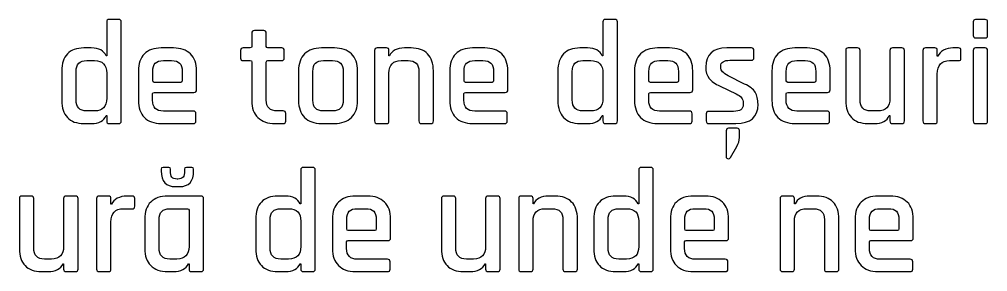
# Model space of a CAD drawing. Extents: x 5 to 177, y 88 to 167.
# Drawn here: x 146.49 to 176.49, y 137.84 to 145.65 of the extents above; entities that cross this region are included whole.
import ezdxf

# ---------------------------------------------------------------- set-up
doc = ezdxf.new("R2010")
doc.units = 0
doc.layers.add('Layer_1', color=7, linetype='CONTINUOUS')

msp = doc.modelspace()

# ---------------------------------------------------------------- linework, layer by layer
at = {"layer": 'Layer_1', "color": 7}
for points in [[(149.196888, 145.574546), (149.196888, 144.524482), (149.178699, 144.524482)], [(149.568408, 145.652821), (149.275159, 145.652821), (149.275159, 145.652821)], [(149.646129, 142.506483), (149.646129, 145.574546)], [(164.568629, 145.574546), (164.568629, 144.524482), (164.550437, 144.524482)], [(164.9407, 145.652821), (164.646901, 145.652821), (164.646901, 145.652821)], [(165.018421, 142.506483), (165.018421, 145.574546)], [(176.043277, 145.574546), (176.043277, 145.157278)], [(176.414797, 145.647859), (176.11659, 145.647859), (176.11659, 145.647859)], [(176.488107, 145.157278), (176.488107, 145.574546)], [(153.690947, 145.22618), (153.690947, 144.81332)], [(154.063017, 145.303901), (153.773629, 145.303901), (153.773629, 145.303901)], [(154.140188, 144.81332), (154.140188, 145.22618)], [(176.11659, 145.079557), (176.414797, 145.079557)], [(148.720088, 144.767569), (148.48582, 144.767569)], [(151.264496, 144.767569), (150.889118, 144.767569), (150.889118, 144.767569)], [(153.346988, 144.689297), (153.346988, 144.451172)], [(153.645195, 144.767569), (153.424709, 144.767569)], [(154.617539, 144.767569), (154.190898, 144.767569)], [(154.699671, 144.451172), (154.699671, 144.689297)], [(156.254648, 144.767569), (155.850607, 144.767569), (155.850607, 144.767569)], [(157.497639, 144.689297), (157.497639, 142.506483)], [(157.864198, 144.767569), (157.57536, 144.767569), (157.57536, 144.767569)], [(157.960108, 144.524482), (157.942469, 144.524482), (157.942469, 144.689297)], [(158.625424, 144.767569), (158.423681, 144.767569)], [(160.90911, 144.767569), (160.533182, 144.767569), (160.533182, 144.767569)], [(164.091826, 144.767569), (163.858112, 144.767569)], [(166.636787, 144.767569), (166.260859, 144.767569), (166.260859, 144.767569)], [(169.17293, 144.767569), (168.411703, 144.767569), (168.411703, 144.767569)], [(169.246242, 144.46495), (169.246242, 144.689297)], [(170.892721, 144.767569), (170.517343, 144.767569), (170.517343, 144.767569)], [(172.090512, 144.689297), (172.090512, 143.139279)], [(172.45707, 144.767569), (172.167683, 144.767569), (172.167683, 144.767569)], [(172.534792, 143.158019), (172.534792, 144.689297)], [(173.461384, 144.689297), (173.461384, 143.208181)], [(173.827942, 144.767569), (173.539658, 144.767569)], [(173.911175, 142.506483), (173.911175, 144.689297)], [(174.483889, 144.689297), (174.483889, 142.506483)], [(174.850998, 144.767569), (174.56216, 144.767569), (174.56216, 144.767569)], [(174.946908, 144.515112), (174.929269, 144.515112), (174.929269, 144.689297)], [(175.584666, 144.767569), (175.414892, 144.767569)], [(175.662937, 144.451172), (175.662937, 144.689297)], [(176.043277, 144.689848), (176.043277, 142.506483)], [(176.409835, 144.767569), (176.11659, 144.767569), (176.11659, 144.767569)], [(176.488107, 142.506483), (176.488107, 144.689848)], [(148.577873, 144.377859), (148.820959, 144.377859)], [(148.577873, 144.377859), (148.577873, 144.377859)], [(150.953061, 144.377859), (151.205517, 144.377859)], [(150.953061, 144.377859), (150.953061, 144.377859)], [(153.424709, 144.377859), (153.645195, 144.377859)], [(153.690947, 144.331558), (153.690947, 143.13046)], [(154.140188, 143.15306), (154.140188, 144.331558)], [(154.190898, 144.377859), (154.617539, 144.377859)], [(155.9151, 144.377859), (156.194565, 144.377859)], [(155.9151, 144.377859), (155.9151, 144.377859)], [(158.318398, 144.377859), (158.533372, 144.377859)], [(160.597675, 144.377859), (160.849578, 144.377859)], [(160.597675, 144.377859), (160.597675, 144.377859)], [(163.949614, 144.377859), (164.193251, 144.377859)], [(163.949614, 144.377859), (163.949614, 144.377859)], [(166.325352, 144.377859), (166.577258, 144.377859)], [(166.325352, 144.377859), (166.325352, 144.377859)], [(168.503755, 144.386679), (169.17293, 144.386679)], [(170.581286, 144.377859), (170.833742, 144.377859)], [(170.581286, 144.377859), (170.581286, 144.377859)], [(175.309609, 144.377859), (175.584666, 144.377859)], [(147.802865, 144.056501), (147.802865, 143.139279)], [(148.247695, 143.158019), (148.247695, 144.038312)], [(149.196888, 143.9876), (149.196888, 143.208181)], [(150.17805, 144.056501), (150.17805, 143.139279)], [(150.622881, 143.749475), (150.622881, 144.04272)], [(151.535694, 144.04272), (151.535694, 143.749475)], [(151.980525, 143.473868), (151.980525, 144.056501)], [(155.14009, 144.056501), (155.14009, 143.139279)], [(155.584923, 143.15306), (155.584923, 144.04272)], [(156.524743, 144.04272), (156.524743, 143.15306)], [(156.970126, 143.139279), (156.970126, 144.056501)], [(157.942469, 142.506483), (157.942469, 143.98815)], [(158.868511, 144.038312), (158.868511, 142.506483)], [(159.318302, 142.506483), (159.318302, 144.056501)], [(159.822114, 144.056501), (159.822114, 143.139279)], [(160.266944, 143.749475), (160.266944, 144.04272)], [(161.179758, 144.04272), (161.179758, 143.749475)], [(161.624589, 143.473868), (161.624589, 144.056501)], [(163.175157, 144.056501), (163.175157, 143.139279)], [(163.619987, 143.158019), (163.619987, 144.038312)], [(164.568629, 143.9876), (164.568629, 143.208181)], [(165.550342, 144.056501), (165.550342, 143.139279)], [(165.995175, 143.749475), (165.995175, 144.04272)], [(166.907436, 144.04272), (166.907436, 143.749475)], [(167.352266, 143.473868), (167.352266, 144.056501)], [(168.219326, 144.162335), (168.219326, 144.212494)], [(169.806276, 144.056501), (169.806276, 143.139279)], [(170.251106, 143.749475), (170.251106, 144.04272)], [(171.16392, 144.04272), (171.16392, 143.749475)], [(171.60875, 143.473868), (171.60875, 144.056501)], [(151.489943, 143.703173), (150.668632, 143.703173)], [(161.134007, 143.703173), (160.313246, 143.703173)], [(166.861685, 143.703173), (166.040923, 143.703173)], [(168.957955, 143.648603), (168.453043, 143.905467)], [(171.117618, 143.703173), (170.296857, 143.703173)], [(174.929269, 142.506483), (174.929269, 143.960591)], [(150.668632, 143.391735), (151.897842, 143.391735)], [(160.313246, 143.391735), (161.541906, 143.391735)], [(166.040923, 143.391735), (167.270134, 143.391735)], [(168.201137, 143.584109), (168.701091, 143.345984)], [(170.296857, 143.391735), (171.526067, 143.391735)], [(150.617922, 143.148649), (150.617922, 143.345984)], [(160.262536, 143.148649), (160.262536, 143.345984)], [(165.990214, 143.148649), (165.990214, 143.345984)], [(170.246147, 143.148649), (170.246147, 143.345984)], [(148.820959, 142.818472), (148.577873, 142.818472)], [(151.879653, 142.81351), (150.953061, 142.81351)], [(154.66329, 142.818472), (154.484146, 142.818472)], [(156.194565, 142.818472), (155.9151, 142.818472)], [(161.523714, 142.81351), (160.597675, 142.81351)], [(164.193251, 142.818472), (163.949614, 142.818472)], [(167.251394, 142.81351), (166.325352, 142.81351)], [(168.617855, 142.804691), (167.847809, 142.804691)], [(168.916615, 143.065966), (168.916615, 143.010845)], [(171.507878, 142.81351), (170.581286, 142.81351)], [(173.085455, 142.818472), (172.865519, 142.818472)], [(149.178699, 142.671849), (149.196888, 142.671849), (149.196888, 142.506483)], [(151.962335, 142.502075), (151.962335, 142.731381)], [(154.745972, 142.502075), (154.745972, 142.7402)], [(161.606397, 142.502075), (161.606397, 142.731381)], [(164.550437, 142.671849), (164.568629, 142.671849), (164.568629, 142.506483)], [(167.334077, 142.502075), (167.334077, 142.731381)], [(167.770088, 142.731381), (167.770088, 142.506483)], [(171.590008, 142.502075), (171.590008, 142.731381)], [(173.442644, 142.671849), (173.461384, 142.671849), (173.461384, 142.506483)], [(148.48582, 142.428762), (148.720088, 142.428762)], [(149.275159, 142.428762), (149.568408, 142.428762)], [(150.889118, 142.428762), (151.879653, 142.428762)], [(154.415795, 142.428762), (154.66329, 142.428762)], [(155.850607, 142.428762), (156.254648, 142.428762)], [(157.57536, 142.428762), (157.864198, 142.428762)], [(158.946232, 142.428762), (159.23562, 142.428762)], [(160.533182, 142.428762), (161.523714, 142.428762)], [(163.858112, 142.428762), (164.091826, 142.428762)], [(164.646901, 142.428762), (164.9407, 142.428762)], [(166.260859, 142.428762), (167.251394, 142.428762)], [(167.847809, 142.428762), (168.691718, 142.428762)], [(168.389102, 142.203868), (168.389102, 141.410668)], [(168.723688, 142.281589), (168.462412, 142.281589), (168.462412, 142.281589)], [(168.797551, 141.992751), (168.797551, 142.208276)], [(170.517343, 142.428762), (171.507878, 142.428762)], [(172.773467, 142.428762), (172.980175, 142.428762)], [(173.539658, 142.428762), (173.827942, 142.428762)], [(174.56216, 142.428762), (174.850998, 142.428762)], [(176.121548, 142.428762), (176.414797, 142.428762)], [(168.517536, 141.378145), (168.714869, 141.717695)], [(150.884709, 141.011589), (150.884709, 140.960876)], [(151.118423, 141.06671), (150.944241, 141.06671), (150.944241, 141.06671)], [(151.173547, 140.965838), (151.173547, 141.011589)], [(151.609007, 141.011589), (151.609007, 140.965838)], [(151.833902, 141.06671), (151.664128, 141.06671)], [(151.889023, 140.960876), (151.889023, 141.011589)], [(155.208992, 140.988435), (155.208992, 139.938371), (155.190802, 139.938371)], [(155.581062, 141.06671), (155.287266, 141.06671), (155.287266, 141.06671)], [(155.658786, 137.920372), (155.658786, 140.988435)], [(165.678776, 140.988435), (165.678776, 139.938371), (165.660586, 139.938371)], [(166.050846, 141.06671), (165.757047, 141.06671), (165.757047, 141.06671)], [(166.128017, 137.920372), (166.128017, 140.988435)], [(151.402852, 140.70897), (151.375841, 140.70897)], [(151.32954, 140.474703), (151.449154, 140.474703)], [(146.491523, 140.103186), (146.491523, 138.553168)], [(146.858632, 140.181458), (146.569244, 140.181458), (146.569244, 140.181458)], [(146.935802, 138.571908), (146.935802, 140.103186)], [(147.862397, 140.103186), (147.862397, 138.62207)], [(148.229506, 140.181458), (147.940669, 140.181458)], [(148.312186, 137.920372), (148.312186, 140.103186)], [(148.885453, 140.103186), (148.885453, 137.920372)], [(149.252009, 140.181458), (148.963174, 140.181458), (148.963174, 140.181458)], [(149.348472, 139.929001), (149.330283, 139.929001), (149.330283, 140.103186)], [(149.98623, 140.181458), (149.816453, 140.181458)], [(150.063951, 139.865061), (150.063951, 140.103186)], [(152.113369, 140.181458), (151.086453, 140.181458), (151.086453, 140.181458)], [(152.196049, 137.920372), (152.196049, 140.103186)], [(154.732191, 140.181458), (154.498477, 140.181458)], [(157.277153, 140.181458), (156.901224, 140.181458), (156.901224, 140.181458)], [(159.565797, 140.103186), (159.565797, 138.553168)], [(159.932909, 140.181458), (159.643521, 140.181458), (159.643521, 140.181458)], [(160.01063, 138.571908), (160.01063, 140.103186)], [(160.936672, 140.103186), (160.936672, 138.62207)], [(161.303781, 140.181458), (161.014943, 140.181458)], [(161.386464, 137.920372), (161.386464, 140.103186)], [(161.959727, 140.103186), (161.959727, 137.920372)], [(162.326836, 140.181458), (162.037999, 140.181458), (162.037999, 140.181458)], [(162.422747, 139.938371), (162.404558, 139.938371), (162.404558, 140.103186)], [(163.087513, 140.181458), (162.886319, 140.181458)], [(165.201975, 140.181458), (164.967708, 140.181458)], [(167.746937, 140.181458), (167.371008, 140.181458), (167.371008, 140.181458)], [(170.058732, 140.103186), (170.058732, 137.920372)], [(170.425291, 140.181458), (170.136453, 140.181458), (170.136453, 140.181458)], [(170.521201, 139.938371), (170.503562, 139.938371), (170.503562, 140.103186)], [(171.18652, 140.181458), (170.984774, 140.181458)], [(173.470203, 140.181458), (173.094275, 140.181458), (173.094275, 140.181458)], [(149.71062, 139.791748), (149.98623, 139.791748)], [(151.150396, 139.791748), (151.696098, 139.791748)], [(151.150396, 139.791748), (151.150396, 139.791748)], [(154.58998, 139.791748), (154.833616, 139.791748)], [(154.58998, 139.791748), (154.58998, 139.791748)], [(156.965715, 139.791748), (157.217621, 139.791748)], [(156.965715, 139.791748), (156.965715, 139.791748)], [(162.780486, 139.791748), (162.996011, 139.791748)], [(165.059761, 139.791748), (165.302847, 139.791748)], [(165.059761, 139.791748), (165.059761, 139.791748)], [(167.435499, 139.791748), (167.687405, 139.791748)], [(167.435499, 139.791748), (167.435499, 139.791748)], [(170.879493, 139.791748), (171.094465, 139.791748)], [(173.158768, 139.791748), (173.410674, 139.791748)], [(173.158768, 139.791748), (173.158768, 139.791748)], [(151.746811, 139.745447), (151.746811, 138.62207)], [(149.330283, 137.920372), (149.330283, 139.37448)], [(150.375936, 139.47039), (150.375936, 138.553168)], [(150.820216, 138.571357), (150.820216, 139.452201)], [(153.815519, 139.47039), (153.815519, 138.553168)], [(154.260352, 138.571908), (154.260352, 139.452201)], [(155.208992, 139.401489), (155.208992, 138.62207)], [(156.190707, 139.47039), (156.190707, 138.553168)], [(156.635537, 139.163364), (156.635537, 139.456609)], [(157.547798, 139.456609), (157.547798, 139.163364)], [(157.992631, 138.887757), (157.992631, 139.47039)], [(162.404558, 137.920372), (162.404558, 139.402039)], [(163.33115, 139.452201), (163.33115, 137.920372)], [(163.780391, 137.920372), (163.780391, 139.47039)], [(164.284753, 139.47039), (164.284753, 138.553168)], [(164.729583, 138.571908), (164.729583, 139.452201)], [(165.678776, 139.401489), (165.678776, 138.62207)], [(166.659938, 139.47039), (166.659938, 138.553168)], [(167.104771, 139.163364), (167.104771, 139.456609)], [(168.017582, 139.456609), (168.017582, 139.163364)], [(168.462412, 138.887757), (168.462412, 139.47039)], [(170.503562, 137.920372), (170.503562, 139.402039)], [(171.429604, 139.452201), (171.429604, 137.920372)], [(171.879395, 137.920372), (171.879395, 139.47039)], [(172.383758, 139.47039), (172.383758, 138.553168)], [(172.828591, 139.163364), (172.828591, 139.456609)], [(173.740851, 139.456609), (173.740851, 139.163364)], [(174.185682, 138.887757), (174.185682, 139.47039)], [(157.502047, 139.117062), (156.681289, 139.117062)], [(167.971831, 139.117062), (167.151073, 139.117062)], [(173.6951, 139.117062), (172.874342, 139.117062)], [(156.630576, 138.562538), (156.630576, 138.759873)], [(156.681289, 138.805624), (157.910499, 138.805624)], [(167.10036, 138.562538), (167.10036, 138.759873)], [(167.151073, 138.805624), (168.37973, 138.805624)], [(172.823629, 138.562538), (172.823629, 138.759873)], [(172.874342, 138.805624), (174.103549, 138.805624)], [(147.486466, 138.23236), (147.266533, 138.23236)], [(147.844205, 138.085737), (147.862397, 138.085737), (147.862397, 137.920372)], [(151.370882, 138.23236), (151.150396, 138.23236)], [(151.728619, 138.085737), (151.746811, 138.085737), (151.746811, 137.920372)], [(154.833616, 138.23236), (154.58998, 138.23236)], [(155.190802, 138.085737), (155.208992, 138.085737), (155.208992, 137.920372)], [(157.891757, 138.227399), (156.965715, 138.227399)], [(157.974439, 137.915964), (157.974439, 138.145269)], [(160.561294, 138.23236), (160.340808, 138.23236)], [(160.91848, 138.085737), (160.936672, 138.085737), (160.936672, 137.920372)], [(165.302847, 138.23236), (165.059761, 138.23236)], [(165.660586, 138.085737), (165.678776, 138.085737), (165.678776, 137.920372)], [(168.361541, 138.227399), (167.435499, 138.227399)], [(168.444223, 137.915964), (168.444223, 138.145269)], [(174.08481, 138.227399), (173.158768, 138.227399)], [(174.167492, 137.915964), (174.167492, 138.145269)], [(147.175031, 137.842651), (147.381186, 137.842651)], [(147.940669, 137.842651), (148.229506, 137.842651)], [(148.963174, 137.842651), (149.252009, 137.842651)], [(151.086453, 137.842651), (151.265049, 137.842651)], [(151.824532, 137.842651), (152.113369, 137.842651)], [(154.498477, 137.842651), (154.732191, 137.842651)], [(155.287266, 137.842651), (155.581062, 137.842651)], [(156.901224, 137.842651), (157.891757, 137.842651)], [(160.249306, 137.842651), (160.45546, 137.842651)], [(161.014943, 137.842651), (161.303781, 137.842651)], [(162.037999, 137.842651), (162.326836, 137.842651)], [(163.408871, 137.842651), (163.697708, 137.842651)], [(164.967708, 137.842651), (165.201975, 137.842651)], [(165.757047, 137.842651), (166.050846, 137.842651)], [(167.371008, 137.842651), (168.361541, 137.842651)], [(170.136453, 137.842651), (170.425291, 137.842651)], [(171.507325, 137.842651), (171.796716, 137.842651)], [(173.094275, 137.842651), (174.08481, 137.842651)]]:
    msp.add_lwpolyline(points, dxfattribs=at)
for points in [[(149.275159, 145.652821), (149.222948, 145.652821), (149.196888, 145.626408), (149.196888, 145.574546)], [(149.646129, 145.574546), (149.646129, 145.626408), (149.619914, 145.652821), (149.568408, 145.652821)], [(164.646901, 145.652821), (164.59469, 145.652821), (164.568629, 145.626408), (164.568629, 145.574546)], [(165.018421, 145.574546), (165.018421, 145.626408), (164.992205, 145.652821), (164.9407, 145.652821)], [(176.11659, 145.647859), (176.067553, 145.647859), (176.043277, 145.623233), (176.043277, 145.574546)], [(176.488107, 145.574546), (176.488107, 145.623233), (176.46348, 145.647859), (176.414797, 145.647859)], [(153.773629, 145.303901), (153.718596, 145.303901), (153.690947, 145.278038), (153.690947, 145.22618)], [(154.140188, 145.22618), (154.140188, 145.278038), (154.114875, 145.303901), (154.063017, 145.303901)], [(176.043277, 145.157278), (176.043277, 145.105067), (176.067553, 145.079557), (176.11659, 145.079557)], [(176.414797, 145.079557), (176.46348, 145.079557), (176.488107, 145.105067), (176.488107, 145.157278)], [(147.979254, 144.584014), (147.861426, 144.4616), (147.802865, 144.285807), (147.802865, 144.056501)], [(148.48582, 144.767569), (148.265687, 144.767569), (148.097082, 144.706428), (147.979254, 144.584014)], [(149.178699, 144.524482), (149.108496, 144.686407), (148.95539, 144.767569), (148.720088, 144.767569)], [(150.889118, 144.767569), (150.662634, 144.767569), (150.487284, 144.705635), (150.363812, 144.58181)], [(151.792562, 144.58181), (151.666973, 144.705635), (151.490979, 144.767569), (151.264496, 144.767569)], [(153.424709, 144.767569), (153.372851, 144.767569), (153.346988, 144.741156), (153.346988, 144.689297)], [(153.690947, 144.81332), (153.690947, 144.782628), (153.675887, 144.767569), (153.645195, 144.767569)], [(154.190898, 144.767569), (154.157384, 144.767569), (154.140188, 144.782628), (154.140188, 144.81332)], [(154.699671, 144.689297), (154.699671, 144.741156), (154.672572, 144.767569), (154.617539, 144.767569)], [(155.850607, 144.767569), (155.624476, 144.767569), (155.449676, 144.705635), (155.325851, 144.58181)], [(156.779956, 144.58181), (156.652956, 144.705635), (156.477956, 144.767569), (156.254648, 144.767569)], [(157.57536, 144.767569), (157.523149, 144.767569), (157.497639, 144.741156), (157.497639, 144.689297)], [(157.942469, 144.689297), (157.942469, 144.741156), (157.915703, 144.767569), (157.864198, 144.767569)], [(158.423681, 144.767569), (158.188025, 144.767569), (158.033486, 144.686407), (157.960108, 144.524482)], [(159.139159, 144.584014), (159.01992, 144.706428), (158.848733, 144.767569), (158.625424, 144.767569)], [(159.318302, 144.056501), (159.318302, 144.285807), (159.258398, 144.4616), (159.139159, 144.584014)], [(160.533182, 144.767569), (160.306698, 144.767569), (160.131895, 144.705635), (160.008423, 144.58181)], [(161.436623, 144.58181), (161.311034, 144.705635), (161.135593, 144.767569), (160.90911, 144.767569)], [(163.351546, 144.584014), (163.233718, 144.4616), (163.175157, 144.285807), (163.175157, 144.056501)], [(163.858112, 144.767569), (163.637979, 144.767569), (163.469374, 144.706428), (163.351546, 144.584014)], [(164.550437, 144.524482), (164.480234, 144.686407), (164.327129, 144.767569), (164.091826, 144.767569)], [(166.260859, 144.767569), (166.034376, 144.767569), (165.859576, 144.705635), (165.736103, 144.58181)], [(167.1643, 144.58181), (167.038711, 144.705635), (166.863271, 144.767569), (166.636787, 144.767569)], [(168.411703, 144.767569), (167.974608, 144.767569), (167.756307, 144.570521), (167.756307, 144.176116)], [(169.246242, 144.689297), (169.246242, 144.741156), (169.221966, 144.767569), (169.17293, 144.767569)], [(170.517343, 144.767569), (170.29086, 144.767569), (170.115507, 144.705635), (169.992034, 144.58181)], [(171.420784, 144.58181), (171.295195, 144.705635), (171.119205, 144.767569), (170.892721, 144.767569)], [(172.167683, 144.767569), (172.115824, 144.767569), (172.090512, 144.741156), (172.090512, 144.689297)], [(172.534792, 144.689297), (172.534792, 144.741156), (172.508929, 144.767569), (172.45707, 144.767569)], [(173.539658, 144.767569), (173.487447, 144.767569), (173.461384, 144.741156), (173.461384, 144.689297)], [(173.911175, 144.689297), (173.911175, 144.741156), (173.883328, 144.767569), (173.827942, 144.767569)], [(174.56216, 144.767569), (174.509949, 144.767569), (174.483889, 144.741156), (174.483889, 144.689297)], [(174.929269, 144.689297), (174.929269, 144.741156), (174.902503, 144.767569), (174.850998, 144.767569)], [(175.12385, 144.698667), (175.036714, 144.652806), (174.9776, 144.591312), (174.946908, 144.515112)], [(175.414892, 144.767569), (175.307648, 144.767569), (175.211339, 144.744528), (175.12385, 144.698667)], [(175.662937, 144.689297), (175.662937, 144.741156), (175.636524, 144.767569), (175.584666, 144.767569)], [(176.11659, 144.767569), (176.067553, 144.767569), (176.043277, 144.741706), (176.043277, 144.689848)], [(176.488107, 144.689848), (176.488107, 144.741706), (176.461694, 144.767569), (176.409835, 144.767569)], [(148.247695, 144.038312), (148.247695, 144.264443), (148.35774, 144.377859), (148.577873, 144.377859)], [(148.820959, 144.377859), (149.071432, 144.377859), (149.196888, 144.247597), (149.196888, 143.9876)], [(150.363812, 144.58181), (150.239634, 144.457985), (150.17805, 144.282985), (150.17805, 144.056501)], [(150.622881, 144.04272), (150.622883, 144.159137), (150.648944, 144.243759), (150.701155, 144.297381)], [(150.701155, 144.297381), (150.753013, 144.35065), (150.836997, 144.377859), (150.953061, 144.377859)], [(151.205517, 144.377859), (151.321934, 144.377859), (151.405565, 144.35065), (151.457423, 144.297381)], [(151.457423, 144.297381), (151.509281, 144.243759), (151.535694, 144.159137), (151.535694, 144.04272)], [(151.980525, 144.056501), (151.980525, 144.282985), (151.917798, 144.457985), (151.792562, 144.58181)], [(153.346988, 144.451172), (153.346988, 144.423656), (153.352037, 144.40423), (153.362973, 144.393294)], [(153.362973, 144.393294), (153.373557, 144.382711), (153.39437, 144.377859), (153.424709, 144.377859)], [(153.645195, 144.377859), (153.675887, 144.377859), (153.690947, 144.36225), (153.690947, 144.331558)], [(154.140188, 144.331558), (154.140188, 144.36225), (154.157384, 144.377859), (154.190898, 144.377859)], [(154.617539, 144.377859), (154.672572, 144.377859), (154.699671, 144.402136), (154.699671, 144.451172)], [(155.325851, 144.58181), (155.202026, 144.457632), (155.14009, 144.282632), (155.14009, 144.056501)], [(155.584923, 144.04272), (155.584923, 144.158784), (155.610786, 144.244111), (155.662644, 144.297381)], [(155.662644, 144.297381), (155.714855, 144.351003), (155.799036, 144.377859), (155.9151, 144.377859)], [(156.194565, 144.377859), (156.414699, 144.377859), (156.524743, 144.266029), (156.524743, 144.04272)], [(156.970126, 144.056501), (156.970126, 144.282632), (156.906956, 144.457632), (156.779956, 144.58181)], [(157.942469, 143.98815), (157.942469, 144.248147), (158.067573, 144.377859), (158.318398, 144.377859)], [(158.533372, 144.377859), (158.75668, 144.377859), (158.868511, 144.264443), (158.868511, 144.038312)], [(160.008423, 144.58181), (159.884245, 144.457985), (159.822114, 144.282985), (159.822114, 144.056501)], [(160.266944, 144.04272), (160.266944, 144.159137), (160.293005, 144.243759), (160.345216, 144.297381)], [(160.345216, 144.297381), (160.397074, 144.35065), (160.481611, 144.377859), (160.597675, 144.377859)], [(160.849578, 144.377859), (160.965995, 144.377859), (161.050176, 144.35065), (161.102034, 144.297381)], [(161.102034, 144.297381), (161.153893, 144.243759), (161.179758, 144.159137), (161.179758, 144.04272)], [(161.624589, 144.056501), (161.624589, 144.282985), (161.561859, 144.457985), (161.436623, 144.58181)], [(163.619987, 144.038312), (163.619987, 144.264443), (163.729481, 144.377859), (163.949614, 144.377859)], [(164.193251, 144.377859), (164.443723, 144.377859), (164.568629, 144.247597), (164.568629, 143.9876)], [(165.736103, 144.58181), (165.611926, 144.457985), (165.550342, 144.282985), (165.550342, 144.056501)], [(165.995175, 144.04272), (165.995175, 144.159137), (166.020685, 144.243759), (166.072896, 144.297381)], [(166.072896, 144.297381), (166.124755, 144.35065), (166.209289, 144.377859), (166.325352, 144.377859)], [(166.577258, 144.377859), (166.693675, 144.377859), (166.777856, 144.35065), (166.829715, 144.297381)], [(166.829715, 144.297381), (166.881573, 144.243759), (166.907436, 144.159137), (166.907436, 144.04272)], [(167.352266, 144.056501), (167.352266, 144.282985), (167.289536, 144.457985), (167.1643, 144.58181)], [(168.219326, 144.212494), (168.219326, 144.264352), (168.243956, 144.306621), (168.292639, 144.338724)], [(168.292639, 144.338724), (168.341675, 144.370474), (168.41168, 144.386679), (168.503755, 144.386679)], [(169.17293, 144.386679), (169.221966, 144.386679), (169.246242, 144.413092), (169.246242, 144.46495)], [(169.992034, 144.58181), (169.867857, 144.457985), (169.806276, 144.282985), (169.806276, 144.056501)], [(170.251106, 144.04272), (170.251106, 144.159137), (170.276616, 144.243759), (170.328827, 144.297381)], [(170.328827, 144.297381), (170.380685, 144.35065), (170.465222, 144.377859), (170.581286, 144.377859)], [(170.833742, 144.377859), (170.950159, 144.377859), (171.033787, 144.35065), (171.085645, 144.297381)], [(171.085645, 144.297381), (171.137504, 144.243759), (171.16392, 144.159137), (171.16392, 144.04272)], [(171.60875, 144.056501), (171.60875, 144.282985), (171.54602, 144.457985), (171.420784, 144.58181)], [(174.929269, 143.960591), (174.929269, 144.238577), (175.055609, 144.377859), (175.309609, 144.377859)], [(175.584666, 144.377859), (175.636524, 144.368687), (175.662937, 144.392964), (175.662937, 144.451172)], [(167.756307, 144.176116), (167.756307, 144.032182), (167.791034, 143.915743), (167.86159, 143.827196)], [(168.453043, 143.905467), (168.297468, 143.978845), (168.219326, 144.064615), (168.219326, 144.162335)], [(150.668632, 143.703173), (150.63794, 143.703173), (150.622881, 143.718783), (150.622881, 143.749475)], [(151.535694, 143.749475), (151.535694, 143.718783), (151.520282, 143.703173), (151.489943, 143.703173)], [(160.313246, 143.703173), (160.282554, 143.703173), (160.266944, 143.718783), (160.266944, 143.749475)], [(161.179758, 143.749475), (161.179758, 143.718783), (161.164346, 143.703173), (161.134007, 143.703173)], [(166.040923, 143.703173), (166.010232, 143.703173), (165.995175, 143.718783), (165.995175, 143.749475)], [(166.907436, 143.749475), (166.907436, 143.718783), (166.892024, 143.703173), (166.861685, 143.703173)], [(167.86159, 143.827196), (167.931792, 143.738296), (168.044856, 143.657487), (168.201137, 143.584109)], [(170.296857, 143.703173), (170.266165, 143.703173), (170.251106, 143.718783), (170.251106, 143.749475)], [(171.16392, 143.749475), (171.16392, 143.718783), (171.147957, 143.703173), (171.117618, 143.703173)], [(150.617922, 143.345984), (150.617922, 143.376676), (150.634765, 143.391735), (150.668632, 143.391735)], [(151.897842, 143.391735), (151.952875, 143.391735), (151.980525, 143.418834), (151.980525, 143.473868)], [(160.262536, 143.345984), (160.262533, 143.376676), (160.279379, 143.391735), (160.313246, 143.391735)], [(161.541906, 143.391735), (161.596939, 143.391735), (161.624589, 143.418834), (161.624589, 143.473868)], [(165.990214, 143.345984), (165.990214, 143.376676), (166.007057, 143.391735), (166.040923, 143.391735)], [(167.270134, 143.391735), (167.325167, 143.391735), (167.352266, 143.418834), (167.352266, 143.473868)], [(169.285378, 143.398901), (169.225759, 143.494857), (169.116705, 143.578047), (168.957955, 143.648603)], [(169.375226, 143.024626), (169.375226, 143.177379), (169.344998, 143.302593), (169.285378, 143.398901)], [(170.246147, 143.345984), (170.246147, 143.376676), (170.26299, 143.391735), (170.296857, 143.391735)], [(171.526067, 143.391735), (171.581101, 143.391735), (171.60875, 143.418834), (171.60875, 143.473868)], [(147.802865, 143.139279), (147.802865, 142.913149), (147.861426, 142.737795), (147.979254, 142.61397)], [(148.577873, 142.818472), (148.35774, 142.818472), (148.247695, 142.931538), (148.247695, 143.158019)], [(149.196888, 143.208181), (149.196888, 142.948184), (149.071432, 142.818472), (148.820959, 142.818472)], [(150.17805, 143.139279), (150.17805, 142.916324), (150.239634, 142.741964), (150.363812, 142.616728)], [(150.953061, 142.81351), (150.729752, 142.81351), (150.617922, 142.925341), (150.617922, 143.148649)], [(153.690947, 143.13046), (153.690947, 142.907504), (153.755107, 142.73418), (153.883871, 142.611766)], [(154.484146, 142.818472), (154.254841, 142.818472), (154.140188, 142.929752), (154.140188, 143.15306)], [(155.14009, 143.139279), (155.14009, 142.915971), (155.202026, 142.741964), (155.325851, 142.616728)], [(155.662644, 142.89895), (155.610786, 142.952219), (155.584923, 143.036996), (155.584923, 143.15306)], [(156.524743, 143.15306), (156.524743, 142.929752), (156.414699, 142.818472), (156.194565, 142.818472)], [(156.779956, 142.616728), (156.906956, 142.741964), (156.970126, 142.915971), (156.970126, 143.139279)], [(159.822114, 143.139279), (159.822114, 142.916324), (159.884245, 142.741964), (160.008423, 142.616728)], [(160.597675, 142.81351), (160.374367, 142.81351), (160.262536, 142.925341), (160.262536, 143.148649)], [(163.175157, 143.139279), (163.175157, 142.913149), (163.233718, 142.737795), (163.351546, 142.61397)], [(163.949614, 142.818472), (163.729481, 142.818472), (163.619987, 142.931535), (163.619987, 143.158019)], [(164.568629, 143.208181), (164.568629, 142.948184), (164.443723, 142.818472), (164.193251, 142.818472)], [(165.550342, 143.139279), (165.550342, 142.916324), (165.611926, 142.741964), (165.736103, 142.616728)], [(166.325352, 142.81351), (166.102044, 142.81351), (165.990214, 142.925341), (165.990214, 143.148649)], [(168.701091, 143.345984), (168.844671, 143.281779), (168.916615, 143.188027), (168.916615, 143.065966)], [(169.806276, 143.139279), (169.806276, 142.916324), (169.867857, 142.741964), (169.992034, 142.616728)], [(170.581286, 142.81351), (170.357978, 142.81351), (170.246147, 142.925341), (170.246147, 143.148649)], [(172.090512, 143.139279), (172.090512, 142.913149), (172.149073, 142.737795), (172.266901, 142.61397)], [(172.865519, 142.818472), (172.645386, 142.818472), (172.534792, 142.931535), (172.534792, 143.158019)], [(173.461384, 143.208181), (173.461384, 142.948184), (173.335927, 142.818472), (173.085455, 142.818472)], [(151.962335, 142.731381), (151.962335, 142.786414), (151.934686, 142.81351), (151.879653, 142.81351)], [(154.745972, 142.7402), (154.745972, 142.792058), (154.71797, 142.818472), (154.66329, 142.818472)], [(155.9151, 142.818472), (155.799036, 142.818472), (155.714855, 142.845328), (155.662644, 142.89895)], [(161.606397, 142.731381), (161.606397, 142.786414), (161.57875, 142.81351), (161.523714, 142.81351)], [(167.334077, 142.731381), (167.334077, 142.786414), (167.306427, 142.81351), (167.251394, 142.81351)], [(167.847809, 142.804691), (167.795598, 142.804691), (167.770088, 142.780417), (167.770088, 142.731381)], [(168.916615, 143.010845), (168.916615, 142.873262), (168.816822, 142.804691), (168.617855, 142.804691)], [(168.691718, 142.428762), (169.147507, 142.428762), (169.375226, 142.627046), (169.375226, 143.024626)], [(171.590008, 142.731381), (171.590008, 142.786414), (171.562911, 142.81351), (171.507878, 142.81351)], [(147.979254, 142.61397), (148.097082, 142.490145), (148.265687, 142.428762), (148.48582, 142.428762)], [(148.720088, 142.428762), (148.95539, 142.428762), (149.108496, 142.509924), (149.178699, 142.671849)], [(149.196888, 142.506483), (149.196888, 142.454625), (149.222948, 142.428762), (149.275159, 142.428762)], [(149.568408, 142.428762), (149.619914, 142.428762), (149.646129, 142.454625), (149.646129, 142.506483)], [(150.363812, 142.616728), (150.487284, 142.491492), (150.662634, 142.428762), (150.889118, 142.428762)], [(151.879653, 142.428762), (151.934686, 142.428762), (151.962335, 142.453392), (151.962335, 142.502075)], [(153.883871, 142.611766), (154.011929, 142.489352), (154.189311, 142.428762), (154.415795, 142.428762)], [(154.66329, 142.428762), (154.71797, 142.428762), (154.745972, 142.453039), (154.745972, 142.502075)], [(155.325851, 142.616728), (155.449676, 142.491492), (155.624476, 142.428762), (155.850607, 142.428762)], [(156.254648, 142.428762), (156.477956, 142.428762), (156.652956, 142.491492), (156.779956, 142.616728)], [(157.497639, 142.506483), (157.497639, 142.454625), (157.523149, 142.428762), (157.57536, 142.428762)], [(157.864198, 142.428762), (157.915703, 142.428762), (157.942469, 142.454625), (157.942469, 142.506483)], [(158.868511, 142.506483), (158.868511, 142.454625), (158.894374, 142.428762), (158.946232, 142.428762)], [(159.23562, 142.428762), (159.290653, 142.428762), (159.318302, 142.454625), (159.318302, 142.506483)], [(160.008423, 142.616728), (160.131895, 142.491492), (160.306698, 142.428762), (160.533182, 142.428762)], [(161.523714, 142.428762), (161.578747, 142.428762), (161.606397, 142.453392), (161.606397, 142.502075)], [(163.351546, 142.61397), (163.469374, 142.490145), (163.637979, 142.428762), (163.858112, 142.428762)], [(164.091826, 142.428762), (164.327129, 142.428762), (164.480234, 142.509924), (164.550437, 142.671849)], [(164.568629, 142.506483), (164.568629, 142.454625), (164.59469, 142.428762), (164.646901, 142.428762)], [(164.9407, 142.428762), (164.992205, 142.428762), (165.018421, 142.454625), (165.018421, 142.506483)], [(165.736103, 142.616728), (165.859576, 142.491492), (166.034376, 142.428762), (166.260859, 142.428762)], [(167.251394, 142.428762), (167.306427, 142.428762), (167.334077, 142.453392), (167.334077, 142.502075)], [(167.770088, 142.506483), (167.770088, 142.454625), (167.795598, 142.428762), (167.847809, 142.428762)], [(169.992034, 142.616728), (170.115507, 142.491492), (170.29086, 142.428762), (170.517343, 142.428762)], [(171.507878, 142.428762), (171.562911, 142.428762), (171.590008, 142.453392), (171.590008, 142.502075)], [(172.266901, 142.61397), (172.384376, 142.490145), (172.553334, 142.428762), (172.773467, 142.428762)], [(172.980175, 142.428762), (173.215478, 142.428762), (173.369266, 142.509571), (173.442644, 142.671849)], [(173.461384, 142.506483), (173.461384, 142.454625), (173.487447, 142.428762), (173.539658, 142.428762)], [(173.827942, 142.428762), (173.883328, 142.428762), (173.911175, 142.454625), (173.911175, 142.506483)], [(174.483889, 142.506483), (174.483889, 142.454625), (174.509949, 142.428762), (174.56216, 142.428762)], [(174.850998, 142.428762), (174.902503, 142.428762), (174.929269, 142.454625), (174.929269, 142.506483)], [(176.043277, 142.506483), (176.043277, 142.454625), (176.069337, 142.428762), (176.121548, 142.428762)], [(176.472122, 142.444747), (176.482705, 142.455331), (176.488107, 142.475792), (176.488107, 142.506483)], [(168.462412, 142.281589), (168.413376, 142.281589), (168.389102, 142.255726), (168.389102, 142.203868)], [(168.797551, 142.208276), (168.797551, 142.257312), (168.772372, 142.281589), (168.723688, 142.281589)], [(176.414797, 142.428762), (176.442314, 142.428762), (176.461539, 142.434164), (176.472122, 142.444747)], [(168.714869, 141.717695), (168.769902, 141.806242), (168.797551, 141.898207), (168.797551, 141.992751)], [(168.389102, 141.410668), (168.389102, 141.361985), (168.410357, 141.336805), (168.453043, 141.336805)], [(168.453043, 141.336805), (168.477737, 141.336805), (168.498839, 141.350628), (168.517536, 141.378145)], [(150.944241, 141.06671), (150.90473, 141.06671), (150.884709, 141.048278), (150.884709, 141.011589)], [(151.173547, 141.011589), (151.173547, 141.048278), (151.155465, 141.06671), (151.118423, 141.06671)], [(151.664128, 141.06671), (151.627439, 141.06671), (151.609007, 141.048278), (151.609007, 141.011589)], [(151.889023, 141.011589), (151.889023, 141.048278), (151.870591, 141.06671), (151.833902, 141.06671)], [(155.287266, 141.06671), (155.235055, 141.06671), (155.208992, 141.040297), (155.208992, 140.988435)], [(155.658786, 140.988435), (155.658786, 141.040297), (155.632568, 141.06671), (155.581062, 141.06671)], [(165.757047, 141.06671), (165.704839, 141.06671), (165.678776, 141.040294), (165.678776, 140.988435)], [(166.128017, 140.988435), (166.128017, 141.040294), (166.102352, 141.06671), (166.050846, 141.06671)], [(150.884709, 140.960876), (150.884709, 140.637026), (151.033206, 140.474703), (151.32954, 140.474703)], [(151.219298, 140.766298), (151.188606, 140.804398), (151.173547, 140.871293), (151.173547, 140.965838)], [(151.375841, 140.70897), (151.302463, 140.70897), (151.24999, 140.727845), (151.219298, 140.766298)], [(151.561049, 140.768502), (151.528947, 140.728639), (151.47623, 140.70897), (151.402852, 140.70897)], [(151.449154, 140.474703), (151.742665, 140.474703), (151.889023, 140.637026), (151.889023, 140.960876)], [(151.609007, 140.965838), (151.609007, 140.874116), (151.593152, 140.808366), (151.561049, 140.768502)], [(146.569244, 140.181458), (146.517385, 140.181458), (146.491523, 140.155044), (146.491523, 140.103186)], [(146.935802, 140.103186), (146.935802, 140.155044), (146.91049, 140.181458), (146.858632, 140.181458)], [(147.940669, 140.181458), (147.888458, 140.181458), (147.862397, 140.155044), (147.862397, 140.103186)], [(148.312186, 140.103186), (148.312186, 140.155044), (148.284892, 140.181458), (148.229506, 140.181458)], [(148.963174, 140.181458), (148.910963, 140.181458), (148.885453, 140.155044), (148.885453, 140.103186)], [(149.330283, 140.103186), (149.330283, 140.155044), (149.303514, 140.181458), (149.252009, 140.181458)], [(149.524861, 140.112556), (149.437725, 140.066695), (149.379164, 140.005201), (149.348472, 139.929001)], [(149.816453, 140.181458), (149.709209, 140.181458), (149.61235, 140.158417), (149.524861, 140.112556)], [(150.063951, 140.103186), (150.063951, 140.155044), (150.038088, 140.181458), (149.98623, 140.181458)], [(151.086453, 140.181458), (150.860323, 140.181458), (150.684969, 140.119524), (150.561147, 139.995699)], [(152.196049, 140.103186), (152.196049, 140.155044), (152.168756, 140.181458), (152.113369, 140.181458)], [(154.498477, 140.181458), (154.278344, 140.181458), (154.109739, 140.120317), (153.991908, 139.997903)], [(155.190802, 139.938371), (155.1206, 140.100296), (154.967494, 140.181458), (154.732191, 140.181458)], [(156.901224, 140.181458), (156.674741, 140.181458), (156.499938, 140.119524), (156.376466, 139.995699)], [(157.804666, 139.995699), (157.679077, 140.119524), (157.503636, 140.181458), (157.277153, 140.181458)], [(159.643521, 140.181458), (159.591663, 140.181458), (159.565797, 140.155044), (159.565797, 140.103186)], [(160.01063, 140.103186), (160.01063, 140.155044), (159.984767, 140.181458), (159.932909, 140.181458)], [(161.014943, 140.181458), (160.962732, 140.181458), (160.936672, 140.155044), (160.936672, 140.103186)], [(161.386464, 140.103186), (161.386464, 140.155044), (161.359167, 140.181458), (161.303781, 140.181458)], [(162.037999, 140.181458), (161.985788, 140.181458), (161.959727, 140.155044), (161.959727, 140.103186)], [(162.404558, 140.103186), (162.404558, 140.155044), (162.378342, 140.181458), (162.326836, 140.181458)], [(162.886319, 140.181458), (162.650664, 140.181458), (162.496125, 140.100296), (162.422747, 139.938371)], [(163.601245, 139.997903), (163.482006, 140.120317), (163.310821, 140.181458), (163.087513, 140.181458)], [(164.967708, 140.181458), (164.747575, 140.181458), (164.57897, 140.120317), (164.461142, 139.997903)], [(165.660586, 139.938371), (165.590384, 140.100296), (165.437278, 140.181458), (165.201975, 140.181458)], [(167.371008, 140.181458), (167.144525, 140.181458), (166.969722, 140.119524), (166.84625, 139.995699)], [(168.27445, 139.995699), (168.148861, 140.119524), (167.97342, 140.181458), (167.746937, 140.181458)], [(170.136453, 140.181458), (170.084242, 140.181458), (170.058732, 140.155044), (170.058732, 140.103186)], [(170.503562, 140.103186), (170.503562, 140.155044), (170.476796, 140.181458), (170.425291, 140.181458)], [(170.984774, 140.181458), (170.749118, 140.181458), (170.594579, 140.100296), (170.521201, 139.938371)], [(171.700252, 139.997903), (171.581013, 140.120317), (171.409828, 140.181458), (171.18652, 140.181458)], [(173.094275, 140.181458), (172.867791, 140.181458), (172.692991, 140.119524), (172.569519, 139.995699)], [(173.997716, 139.995699), (173.872127, 140.119524), (173.696686, 140.181458), (173.470203, 140.181458)], [(149.330283, 139.37448), (149.330283, 139.652469), (149.45662, 139.791748), (149.71062, 139.791748)], [(149.98623, 139.791748), (150.038088, 139.782576), (150.063951, 139.806853), (150.063951, 139.865061)], [(150.561147, 139.995699), (150.436967, 139.871874), (150.375936, 139.696874), (150.375936, 139.47039)], [(150.820216, 139.452201), (150.820216, 139.678332), (150.930263, 139.791748), (151.150396, 139.791748)], [(151.696098, 139.791748), (151.729612, 139.791748), (151.746811, 139.776139), (151.746811, 139.745447)], [(153.991908, 139.997903), (153.874081, 139.875489), (153.815519, 139.699696), (153.815519, 139.47039)], [(154.260352, 139.452201), (154.260352, 139.678332), (154.369846, 139.791748), (154.58998, 139.791748)], [(154.833616, 139.791748), (155.084089, 139.791748), (155.208992, 139.661486), (155.208992, 139.401489)], [(156.376466, 139.995699), (156.252288, 139.871874), (156.190707, 139.696874), (156.190707, 139.47039)], [(156.713259, 139.71127), (156.765117, 139.764539), (156.849651, 139.791748), (156.965715, 139.791748)], [(157.217621, 139.791748), (157.334037, 139.791748), (157.418219, 139.764539), (157.470077, 139.71127)], [(157.992631, 139.47039), (157.992631, 139.696874), (157.929902, 139.871874), (157.804666, 139.995699)], [(162.404558, 139.402039), (162.404558, 139.662036), (162.529661, 139.791748), (162.780486, 139.791748)], [(162.996011, 139.791748), (163.219319, 139.791748), (163.33115, 139.678332), (163.33115, 139.452201)], [(163.780391, 139.47039), (163.780391, 139.699696), (163.720484, 139.875489), (163.601245, 139.997903)], [(164.461142, 139.997903), (164.343314, 139.875489), (164.284753, 139.699696), (164.284753, 139.47039)], [(164.729583, 139.452201), (164.729583, 139.678332), (164.839627, 139.791748), (165.059761, 139.791748)], [(165.302847, 139.791748), (165.553319, 139.791748), (165.678776, 139.661486), (165.678776, 139.401489)], [(166.84625, 139.995699), (166.722072, 139.871874), (166.659938, 139.696874), (166.659938, 139.47039)], [(167.183043, 139.71127), (167.234901, 139.764539), (167.319435, 139.791748), (167.435499, 139.791748)], [(167.687405, 139.791748), (167.803822, 139.791748), (167.888003, 139.764539), (167.939861, 139.71127)], [(168.462412, 139.47039), (168.462412, 139.696874), (168.399686, 139.871874), (168.27445, 139.995699)], [(170.503562, 139.402039), (170.503562, 139.662036), (170.628668, 139.791748), (170.879493, 139.791748)], [(171.094465, 139.791748), (171.317773, 139.791748), (171.429604, 139.678332), (171.429604, 139.452201)], [(171.879395, 139.47039), (171.879395, 139.699696), (171.819491, 139.875489), (171.700252, 139.997903)], [(172.569519, 139.995699), (172.445341, 139.871874), (172.383758, 139.696874), (172.383758, 139.47039)], [(172.906312, 139.71127), (172.95817, 139.764539), (173.042704, 139.791748), (173.158768, 139.791748)], [(173.410674, 139.791748), (173.527091, 139.791748), (173.611272, 139.764539), (173.66313, 139.71127)], [(174.185682, 139.47039), (174.185682, 139.696874), (174.122952, 139.871874), (173.997716, 139.995699)], [(156.635537, 139.456609), (156.635537, 139.573026), (156.661048, 139.657648), (156.713259, 139.71127)], [(157.470077, 139.71127), (157.521935, 139.657648), (157.547798, 139.573026), (157.547798, 139.456609)], [(167.104771, 139.456609), (167.104771, 139.573026), (167.130832, 139.657648), (167.183043, 139.71127)], [(167.939861, 139.71127), (167.991719, 139.657648), (168.017582, 139.573026), (168.017582, 139.456609)], [(172.828591, 139.456609), (172.828591, 139.573026), (172.854101, 139.657648), (172.906312, 139.71127)], [(173.66313, 139.71127), (173.714989, 139.657648), (173.740851, 139.573026), (173.740851, 139.456609)], [(156.681289, 139.117062), (156.650597, 139.117062), (156.635537, 139.132672), (156.635537, 139.163364)], [(157.547798, 139.163364), (157.547798, 139.132672), (157.532386, 139.117062), (157.502047, 139.117062)], [(157.910499, 138.805624), (157.965532, 138.805624), (157.992631, 138.832723), (157.992631, 138.887757)], [(167.151073, 139.117062), (167.120381, 139.117062), (167.104771, 139.132672), (167.104771, 139.163364)], [(168.017582, 139.163364), (168.017582, 139.132672), (168.00217, 139.117062), (167.971831, 139.117062)], [(168.37973, 138.805624), (168.434763, 138.805624), (168.462412, 138.832723), (168.462412, 138.887757)], [(172.874342, 139.117062), (172.84365, 139.117062), (172.828591, 139.132672), (172.828591, 139.163364)], [(173.740851, 139.163364), (173.740851, 139.132672), (173.725439, 139.117062), (173.6951, 139.117062)], [(174.103549, 138.805624), (174.158583, 138.805624), (174.185682, 138.832723), (174.185682, 138.887757)], [(147.862397, 138.62207), (147.862397, 138.362073), (147.736938, 138.23236), (147.486466, 138.23236)], [(151.746811, 138.62207), (151.746811, 138.362073), (151.621707, 138.23236), (151.370882, 138.23236)], [(155.208992, 138.62207), (155.208992, 138.362073), (155.084089, 138.23236), (154.833616, 138.23236)], [(156.630576, 138.759873), (156.630576, 138.790565), (156.647422, 138.805624), (156.681289, 138.805624)], [(160.936672, 138.62207), (160.936672, 138.362073), (160.811766, 138.23236), (160.561294, 138.23236)], [(165.678776, 138.62207), (165.678776, 138.362073), (165.553319, 138.23236), (165.302847, 138.23236)], [(167.10036, 138.759873), (167.10036, 138.790565), (167.117206, 138.805624), (167.151073, 138.805624)], [(172.823629, 138.759873), (172.823629, 138.790565), (172.840472, 138.805624), (172.874342, 138.805624)], [(146.491523, 138.553168), (146.491523, 138.327037), (146.550637, 138.151684), (146.668465, 138.027859)], [(147.266533, 138.23236), (147.0464, 138.23236), (146.935802, 138.345424), (146.935802, 138.571908)], [(150.375936, 138.553168), (150.375936, 138.32986), (150.436967, 138.155853), (150.561147, 138.030617)], [(151.150396, 138.23236), (150.930263, 138.23236), (150.820216, 138.344874), (150.820216, 138.571357)], [(153.815519, 138.553168), (153.815519, 138.327037), (153.874081, 138.151684), (153.991908, 138.027859)], [(154.58998, 138.23236), (154.369846, 138.23236), (154.260352, 138.345424), (154.260352, 138.571908)], [(156.190707, 138.553168), (156.190707, 138.330212), (156.252288, 138.155853), (156.376466, 138.030617)], [(156.965715, 138.227399), (156.742407, 138.227399), (156.630576, 138.339229), (156.630576, 138.562538)], [(159.565797, 138.553168), (159.565797, 138.327037), (159.624911, 138.151684), (159.742739, 138.027859)], [(160.340808, 138.23236), (160.120674, 138.23236), (160.01063, 138.345424), (160.01063, 138.571908)], [(164.284753, 138.553168), (164.284753, 138.327037), (164.343314, 138.151684), (164.461142, 138.027859)], [(165.059761, 138.23236), (164.839627, 138.23236), (164.729583, 138.345424), (164.729583, 138.571908)], [(166.659938, 138.553168), (166.659938, 138.330212), (166.722072, 138.155853), (166.84625, 138.030617)], [(167.435499, 138.227399), (167.212191, 138.227399), (167.10036, 138.339229), (167.10036, 138.562538)], [(172.383758, 138.553168), (172.383758, 138.330212), (172.445341, 138.155853), (172.569519, 138.030617)], [(173.158768, 138.227399), (172.93546, 138.227399), (172.823629, 138.339229), (172.823629, 138.562538)], [(146.668465, 138.027859), (146.78594, 137.904034), (146.954898, 137.842651), (147.175031, 137.842651)], [(147.381186, 137.842651), (147.616489, 137.842651), (147.770827, 137.92346), (147.844205, 138.085737)], [(150.561147, 138.030617), (150.684972, 137.905381), (150.860323, 137.842651), (151.086453, 137.842651)], [(151.265049, 137.842651), (151.500352, 137.842651), (151.655241, 137.923812), (151.728619, 138.085737)], [(153.991908, 138.027859), (154.109736, 137.904034), (154.278344, 137.842651), (154.498477, 137.842651)], [(154.732191, 137.842651), (154.967494, 137.842651), (155.1206, 137.923812), (155.190802, 138.085737)], [(156.376466, 138.030617), (156.499938, 137.905381), (156.674741, 137.842651), (156.901224, 137.842651)], [(157.974439, 138.145269), (157.974439, 138.200303), (157.94679, 138.227399), (157.891757, 138.227399)], [(159.742739, 138.027859), (159.860214, 137.904034), (160.029172, 137.842651), (160.249306, 137.842651)], [(160.45546, 137.842651), (160.690763, 137.842651), (160.845102, 137.92346), (160.91848, 138.085737)], [(164.461142, 138.027859), (164.57897, 137.904034), (164.747575, 137.842651), (164.967708, 137.842651)], [(165.201975, 137.842651), (165.437278, 137.842651), (165.590384, 137.923812), (165.660586, 138.085737)], [(166.84625, 138.030617), (166.969722, 137.905381), (167.144525, 137.842651), (167.371008, 137.842651)], [(168.444223, 138.145269), (168.444223, 138.200303), (168.416574, 138.227399), (168.361541, 138.227399)], [(172.569519, 138.030617), (172.692991, 137.905381), (172.867791, 137.842651), (173.094275, 137.842651)], [(174.167492, 138.145269), (174.167492, 138.200303), (174.139843, 138.227399), (174.08481, 138.227399)], [(147.862397, 137.920372), (147.862394, 137.868514), (147.888458, 137.842651), (147.940669, 137.842651)], [(148.229506, 137.842651), (148.284892, 137.842651), (148.312186, 137.868514), (148.312186, 137.920372)], [(148.885453, 137.920372), (148.885453, 137.868514), (148.910963, 137.842651), (148.963174, 137.842651)], [(149.252009, 137.842651), (149.303514, 137.842651), (149.330283, 137.868514), (149.330283, 137.920372)], [(151.746811, 137.920372), (151.746811, 137.868514), (151.772674, 137.842651), (151.824532, 137.842651)], [(152.113369, 137.842651), (152.168753, 137.842651), (152.196049, 137.868514), (152.196049, 137.920372)], [(155.208992, 137.920372), (155.208994, 137.868514), (155.235055, 137.842651), (155.287266, 137.842651)], [(155.581062, 137.842651), (155.632568, 137.842651), (155.658786, 137.868514), (155.658786, 137.920372)], [(157.891757, 137.842651), (157.94679, 137.842651), (157.974439, 137.867281), (157.974439, 137.915964)], [(160.936672, 137.920372), (160.936672, 137.868514), (160.962732, 137.842651), (161.014943, 137.842651)], [(161.303781, 137.842651), (161.359167, 137.842651), (161.386464, 137.868514), (161.386464, 137.920372)], [(161.959727, 137.920372), (161.959727, 137.868514), (161.985788, 137.842651), (162.037999, 137.842651)], [(162.326836, 137.842651), (162.378342, 137.842651), (162.404558, 137.868514), (162.404558, 137.920372)], [(163.33115, 137.920372), (163.33115, 137.868514), (163.357012, 137.842651), (163.408871, 137.842651)], [(163.697708, 137.842651), (163.752742, 137.842651), (163.780391, 137.868514), (163.780391, 137.920372)], [(165.678776, 137.920372), (165.678776, 137.868514), (165.704836, 137.842651), (165.757047, 137.842651)], [(166.050846, 137.842651), (166.102352, 137.842651), (166.128017, 137.868514), (166.128017, 137.920372)], [(168.361541, 137.842651), (168.416574, 137.842651), (168.444223, 137.867281), (168.444223, 137.915964)], [(170.058732, 137.920372), (170.058732, 137.868514), (170.084242, 137.842651), (170.136453, 137.842651)], [(170.425291, 137.842651), (170.476796, 137.842651), (170.503562, 137.868514), (170.503562, 137.920372)], [(171.429604, 137.920372), (171.429604, 137.868514), (171.455467, 137.842651), (171.507325, 137.842651)], [(171.796716, 137.842651), (171.851749, 137.842651), (171.879395, 137.868514), (171.879395, 137.920372)], [(174.08481, 137.842651), (174.139843, 137.842651), (174.167492, 137.867281), (174.167492, 137.915964)]]:
    msp.add_open_spline(points, degree=3, dxfattribs=at)

doc.saveas('drawing.dxf')
